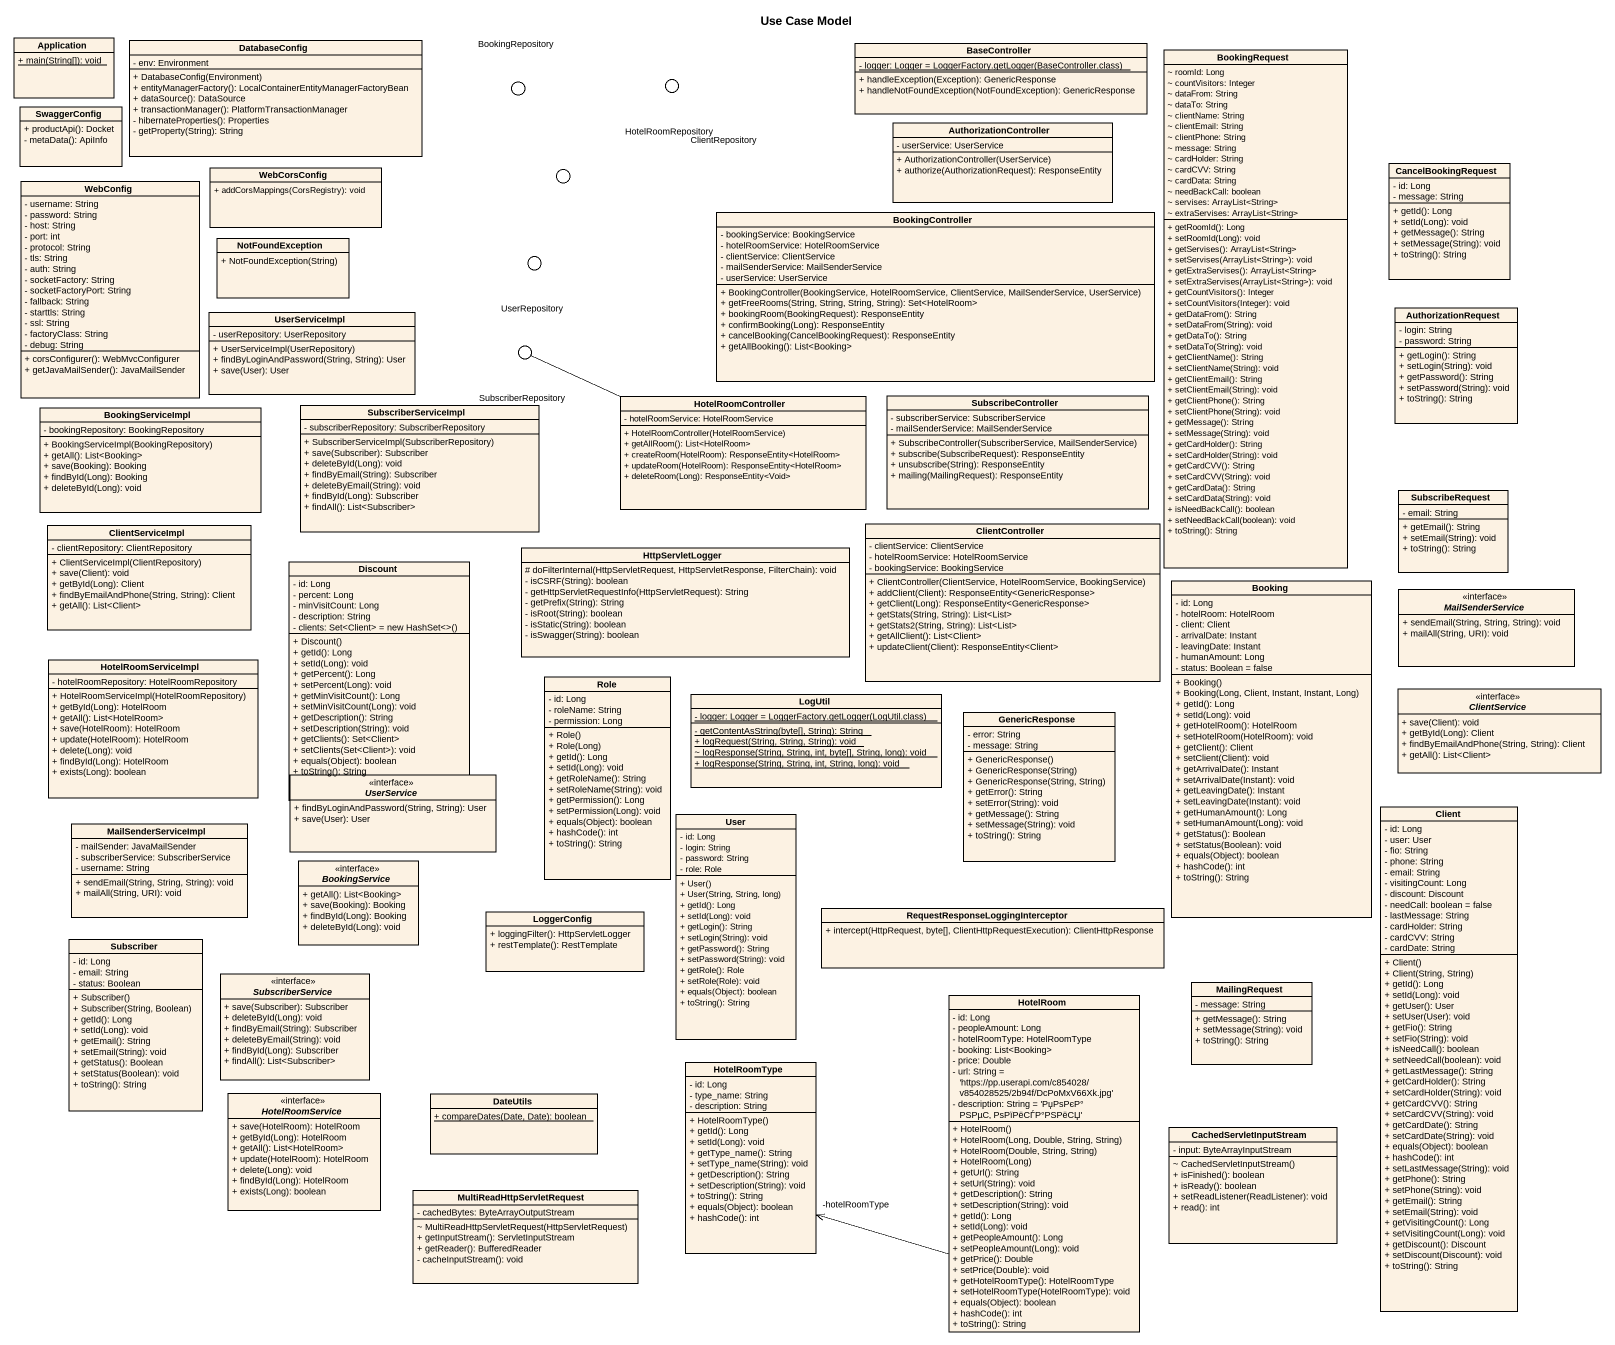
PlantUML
@startuml
title Use Case Model
allowmixing
hide circle
hide empty members
skinparam classAttributeIconSize 0
class Application {
  {static} + main(String[]): void
}
class DatabaseConfig {
  - env: Environment
  + DatabaseConfig(Environment)
  + entityManagerFactory(): LocalContainerEntityManagerFactoryBean
  + dataSource(): DataSource
  + transactionManager(): PlatformTransactionManager
  - hibernateProperties(): Properties
  - getProperty(String): String
}
() HotelRoomRepository
class BaseController {
  {static} {field} - logger: Logger = LoggerFactory.getLogger(BaseController.class)
  + handleException(Exception): GenericResponse
  + handleNotFoundException(NotFoundException): GenericResponse
}
() BookingRepository
class BookingRequest {
  ~ roomId: Long
  ~ countVisitors: Integer
  ~ dataFrom: String
  ~ dataTo: String
  ~ clientName: String
  ~ clientEmail: String
  ~ clientPhone: String
  ~ message: String
  ~ cardHolder: String
  ~ cardCVV: String
  ~ cardData: String
  ~ needBackCall: boolean
  ~ servises: ArrayList<String>
  ~ extraServises: ArrayList<String>
  + getRoomId(): Long
  + setRoomId(Long): void
  + getServises(): ArrayList<String>
  + setServises(ArrayList<String>): void
  + getExtraServises(): ArrayList<String>
  + setExtraServises(ArrayList<String>): void
  + getCountVisitors(): Integer
  + setCountVisitors(Integer): void
  + getDataFrom(): String
  + setDataFrom(String): void
  + getDataTo(): String
  + setDataTo(String): void
  + getClientName(): String
  + setClientName(String): void
  + getClientEmail(): String
  + setClientEmail(String): void
  + getClientPhone(): String
  + setClientPhone(String): void
  + getMessage(): String
  + setMessage(String): void
  + getCardHolder(): String
  + setCardHolder(String): void
  + getCardCVV(): String
  + setCardCVV(String): void
  + getCardData(): String
  + setCardData(String): void
  + isNeedBackCall(): boolean
  + setNeedBackCall(boolean): void
  + toString(): String
}
class SwaggerConfig {
  + productApi(): Docket
  - metaData(): ApiInfo
}
class AuthorizationController {
  - userService: UserService
  + AuthorizationController(UserService)
  + authorize(AuthorizationRequest): ResponseEntity
}
() ClientRepository <<interface>>
class CancelBookingRequest {
  - id: Long
  - message: String
  + getId(): Long
  + setId(Long): void
  + getMessage(): String
  + setMessage(String): void
  + toString(): String
}
class WebConfig {
  - username: String
  - password: String
  - host: String
  - port: int
  - protocol: String
  - tls: String
  - auth: String
  - socketFactory: String
  - socketFactoryPort: String
  - fallback: String
  - starttls: String
  - ssl: String
  - factoryClass: String
  - debug: String
  + corsConfigurer(): WebMvcConfigurer
  + getJavaMailSender(): JavaMailSender
}
class WebCorsConfig {
  + addCorsMappings(CorsRegistry): void
}
class NotFoundException {
  + NotFoundException(String)
}
() UserRepository <<interface>>
class BookingController {
  - bookingService: BookingService
  - hotelRoomService: HotelRoomService
  - clientService: ClientService
  - mailSenderService: MailSenderService
  - userService: UserService
  + BookingController(BookingService, HotelRoomService, ClientService, MailSenderService, UserService)
  + getFreeRooms(String, String, String, String): Set<HotelRoom>
  + bookingRoom(BookingRequest): ResponseEntity
  + confirmBooking(Long): ResponseEntity
  + cancelBooking(CancelBookingRequest): ResponseEntity
  + getAllBooking(): List<Booking>
}
class UserServiceImpl {
  - userRepository: UserRepository
  + UserServiceImpl(UserRepository)
  + findByLoginAndPassword(String, String): User
  + save(User): User
}
() SubscriberRepository
class AuthorizationRequest {
  - login: String
  - password: String
  + getLogin(): String
  + setLogin(String): void
  + getPassword(): String
  + setPassword(String): void
  + toString(): String
}
class HotelRoomController {
  - hotelRoomService: HotelRoomService
  + HotelRoomController(HotelRoomService)
  + getAllRoom(): List<HotelRoom>
  + createRoom(HotelRoom): ResponseEntity<HotelRoom>
  + updateRoom(HotelRoom): ResponseEntity<HotelRoom>
  + deleteRoom(Long): ResponseEntity<Void>
}
class SubscribeController {
  - subscriberService: SubscriberService
  - mailSenderService: MailSenderService
  + SubscribeController(SubscriberService, MailSenderService)
  + subscribe(SubscribeRequest): ResponseEntity
  + unsubscribe(String): ResponseEntity
  + mailing(MailingRequest): ResponseEntity
}
class BookingServiceImpl {
  - bookingRepository: BookingRepository
  + BookingServiceImpl(BookingRepository)
  + getAll(): List<Booking>
  + save(Booking): Booking
  + findById(Long): Booking
  + deleteById(Long): void
}
class SubscriberServiceImpl {
  - subscriberRepository: SubscriberRepository
  + SubscriberServiceImpl(SubscriberRepository)
  + save(Subscriber): Subscriber
  + deleteById(Long): void
  + findByEmail(String): Subscriber
  + deleteByEmail(String): void
  + findById(Long): Subscriber
  + findAll(): List<Subscriber>
}
class SubscribeRequest {
  - email: String
  + getEmail(): String
  + setEmail(String): void
  + toString(): String
}
class ClientServiceImpl {
  - clientRepository: ClientRepository
  + ClientServiceImpl(ClientRepository)
  + save(Client): void
  + getById(Long): Client
  + findByEmailAndPhone(String, String): Client
  + getAll(): List<Client>
}
class HttpServletLogger {
  # doFilterInternal(HttpServletRequest, HttpServletResponse, FilterChain): void
  - isCSRF(String): boolean
  - getHttpServletRequestInfo(HttpServletRequest): String
  - getPrefix(String): String
  - isRoot(String): boolean
  - isStatic(String): boolean
  - isSwagger(String): boolean
}
class ClientController {
  - clientService: ClientService
  - hotelRoomService: HotelRoomService
  - bookingService: BookingService
  + ClientController(ClientService, HotelRoomService, BookingService)
  + addClient(Client): ResponseEntity<GenericResponse>
  + getClient(Long): ResponseEntity<GenericResponse>
  + getStats(String, String): List<List>
  + getStats2(String, String): List<List>
  + getAllClient(): List<Client>
  + updateClient(Client): ResponseEntity<Client>
}
class Discount {
  - id: Long
  - percent: Long
  - minVisitCount: Long
  - description: String
  {field} - clients: Set<Client> = new HashSet<>()
  + Discount()
  + getId(): Long
  + setId(Long): void
  + getPercent(): Long
  + setPercent(Long): void
  + getMinVisitCount(): Long
  + setMinVisitCount(Long): void
  + getDescription(): String
  + setDescription(String): void
  + getClients(): Set<Client>
  + setClients(Set<Client>): void
  + equals(Object): boolean
  + toString(): String
}
class Booking {
  - id: Long
  - hotelRoom: HotelRoom
  - client: Client
  - arrivalDate: Instant
  - leavingDate: Instant
  - humanAmount: Long
  - status: Boolean = false
  + Booking()
  + Booking(Long, Client, Instant, Instant, Long)
  + getId(): Long
  + setId(Long): void
  + getHotelRoom(): HotelRoom
  + setHotelRoom(HotelRoom): void
  + getClient(): Client
  + setClient(Client): void
  + getArrivalDate(): Instant
  + setArrivalDate(Instant): void
  + getLeavingDate(): Instant
  + setLeavingDate(Instant): void
  + getHumanAmount(): Long
  + setHumanAmount(Long): void
  + getStatus(): Boolean
  + setStatus(Boolean): void
  + equals(Object): boolean
  + hashCode(): int
  + toString(): String
}
interface MailSenderService <<interface>> {
  + sendEmail(String, String, String): void
  + mailAll(String, URI): void
}
class HotelRoomServiceImpl {
  - hotelRoomRepository: HotelRoomRepository
  + HotelRoomServiceImpl(HotelRoomRepository)
  + getById(Long): HotelRoom
  + getAll(): List<HotelRoom>
  + save(HotelRoom): HotelRoom
  + update(HotelRoom): HotelRoom
  + delete(Long): void
  + findById(Long): HotelRoom
  + exists(Long): boolean
}
class Role {
  - id: Long
  - roleName: String
  - permission: Long
  + Role()
  + Role(Long)
  + getId(): Long
  + setId(Long): void
  + getRoleName(): String
  + setRoleName(String): void
  + getPermission(): Long
  + setPermission(Long): void
  + equals(Object): boolean
  + hashCode(): int
  + toString(): String
}
class LogUtil {
  {static} {field} - logger: Logger = LoggerFactory.getLogger(LogUtil.class)
  {static} - getContentAsString(byte[], String): String
  {static} + logRequest(String, String, String): void
  {static} ~ logResponse(String, String, int, byte[], String, long): void
  {static} + logResponse(String, String, int, String, long): void
}
interface ClientService <<interface>> {
  + save(Client): void
  + getById(Long): Client
  + findByEmailAndPhone(String, String): Client
  + getAll(): List<Client>
}
class GenericResponse {
  - error: String
  - message: String
  + GenericResponse()
  + GenericResponse(String)
  + GenericResponse(String, String)
  + getError(): String
  + setError(String): void
  + getMessage(): String
  + setMessage(String): void
  + toString(): String
}
interface UserService <<interface>> {
  + findByLoginAndPassword(String, String): User
  + save(User): User
}
class User {
  - id: Long
  - login: String
  - password: String
  - role: Role
  + User()
  + User(String, String, long)
  + getId(): Long
  + setId(Long): void
  + getLogin(): String
  + setLogin(String): void
  + getPassword(): String
  + setPassword(String): void
  + getRole(): Role
  + setRole(Role): void
  + equals(Object): boolean
  + toString(): String
}
class Client {
  - id: Long
  - user: User
  - fio: String
  - phone: String
  - email: String
  - visitingCount: Long
  - discount: Discount
  - needCall: boolean = false
  - lastMessage: String
  - cardHolder: String
  - cardCVV: String
  - cardDate: String
  + Client()
  + Client(String, String)
  + getId(): Long
  + setId(Long): void
  + getUser(): User
  + setUser(User): void
  + getFio(): String
  + setFio(String): void
  + isNeedCall(): boolean
  + setNeedCall(boolean): void
  + getLastMessage(): String
  + getCardHolder(): String
  + setCardHolder(String): void
  + getCardCVV(): String
  + setCardCVV(String): void
  + getCardDate(): String
  + setCardDate(String): void
  + equals(Object): boolean
  + hashCode(): int
  + setLastMessage(String): void
  + getPhone(): String
  + setPhone(String): void
  + getEmail(): String
  + setEmail(String): void
  + getVisitingCount(): Long
  + setVisitingCount(Long): void
  + getDiscount(): Discount
  + setDiscount(Discount): void
  + toString(): String
}
class MailSenderServiceImpl {
  - mailSender: JavaMailSender
  - subscriberService: SubscriberService
  - username: String
  + sendEmail(String, String, String): void
  + mailAll(String, URI): void
}
interface BookingService <<interface>> {
  + getAll(): List<Booking>
  + save(Booking): Booking
  + findById(Long): Booking
  + deleteById(Long): void
}
class LoggerConfig {
  + loggingFilter(): HttpServletLogger
  + restTemplate(): RestTemplate
}
class "RequestResponseLoggingInterceptor" as RequestResponseLoggingInterc {
  + intercept(HttpRequest, byte[], ClientHttpRequestExecution): ClientHttpResponse
}
class Subscriber {
  - id: Long
  - email: String
  - status: Boolean
  + Subscriber()
  + Subscriber(String, Boolean)
  + getId(): Long
  + setId(Long): void
  + getEmail(): String
  + setEmail(String): void
  + getStatus(): Boolean
  + setStatus(Boolean): void
  + toString(): String
}
interface SubscriberService <<interface>> {
  + save(Subscriber): Subscriber
  + deleteById(Long): void
  + findByEmail(String): Subscriber
  + deleteByEmail(String): void
  + findById(Long): Subscriber
  + findAll(): List<Subscriber>
}
class HotelRoom {
  - id: Long
  - peopleAmount: Long
  - hotelRoomType: HotelRoomType
  - booking: List<Booking>
  - price: Double
  - url: String = 'https://pp.userapi.com/c854028/v854028525/2b94f/DcPoMxV66Xk.jpg'
  - description: String = 'РџРѕРєР° РЅРµС‚ РѕРїРёСЃР°РЅРёСЏ'
  + HotelRoom()
  + HotelRoom(Long, Double, String, String)
  + HotelRoom(Double, String, String)
  + HotelRoom(Long)
  + getUrl(): String
  + setUrl(String): void
  + getDescription(): String
  + setDescription(String): void
  + getId(): Long
  + setId(Long): void
  + getPeopleAmount(): Long
  + setPeopleAmount(Long): void
  + getPrice(): Double
  + setPrice(Double): void
  + getHotelRoomType(): HotelRoomType
  + setHotelRoomType(HotelRoomType): void
  + equals(Object): boolean
  + hashCode(): int
  + toString(): String
}
class MailingRequest {
  - message: String
  + getMessage(): String
  + setMessage(String): void
  + toString(): String
}
interface HotelRoomService <<interface>> {
  + save(HotelRoom): HotelRoom
  + getById(Long): HotelRoom
  + getAll(): List<HotelRoom>
  + update(HotelRoom): HotelRoom
  + delete(Long): void
  + findById(Long): HotelRoom
  + exists(Long): boolean
}
class HotelRoomType {
  - id: Long
  - type_name: String
  - description: String
  + HotelRoomType()
  + getId(): Long
  + setId(Long): void
  + getType_name(): String
  + setType_name(String): void
  + getDescription(): String
  + setDescription(String): void
  + toString(): String
  + equals(Object): boolean
  + hashCode(): int
}
class DateUtils {
  {static} + compareDates(Date, Date): boolean
}
class CachedServletInputStream {
  - input: ByteArrayInputStream
  ~ CachedServletInputStream()
  + isFinished(): boolean
  + isReady(): boolean
  + setReadListener(ReadListener): void
  + read(): int
}
class MultiReadHttpServletRequest {
  - cachedBytes: ByteArrayOutputStream
  ~ MultiReadHttpServletRequest(HttpServletRequest)
  + getInputStream(): ServletInputStream
  + getReader(): BufferedReader
  - cacheInputStream(): void
}
HotelRoomController -left- SubscriberRepository
HotelRoom -left-> "-hotelRoomType" HotelRoomType
@enduml
